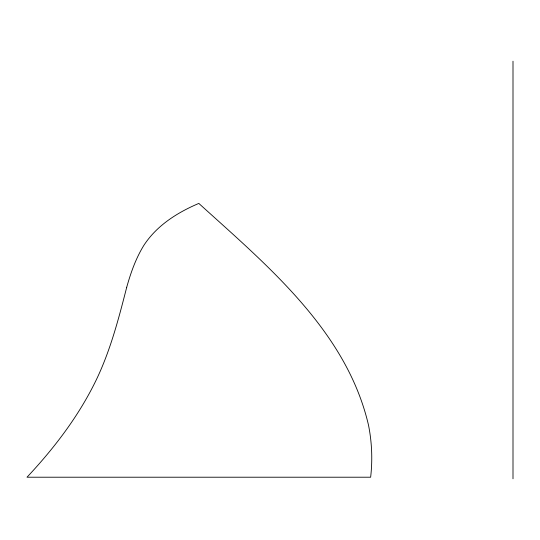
<?xml version="1.0" encoding="UTF-8"?>
<svg xmlns="http://www.w3.org/2000/svg" width="540" height="540" viewBox="0 0 540 540"><rect width="100%" height="100%" fill="white"/><g stroke="black" fill="none" stroke-linecap="round" stroke-linejoin="round"><path stroke-width="0.81" d="M513 61.216L513 478.784M126.711 287.273C118.678 318.688 110.45 350.285 96.383 379.647C78.928 415.82 54.385 448.004 27 477.212L370.643 477.212A167.359 167.359 0 0 0 368.51 425.176C346.606 330.959 267.226 265.457 198.821 203.418C177.322 212.531 156.641 225.572 143.741 245.538C135.83 258.437 130.761 272.754 126.711 287.273"/></g></svg>
